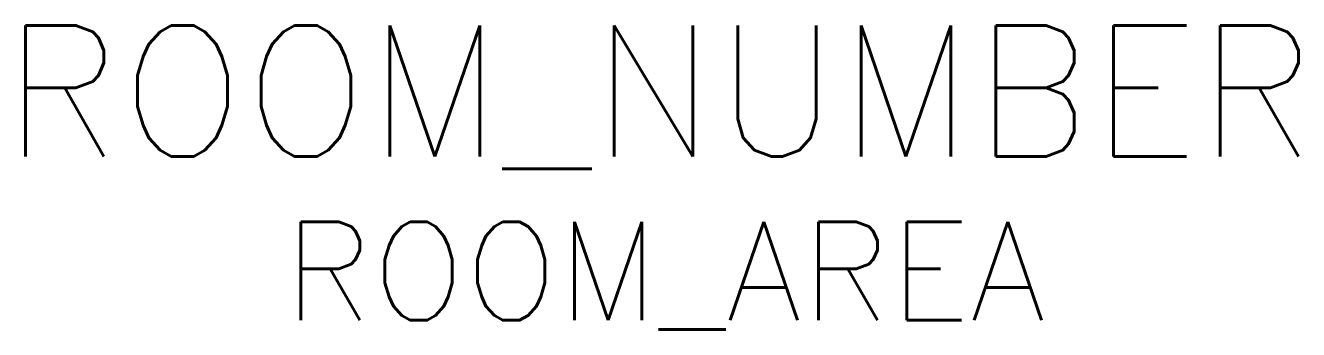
# Model space of a CAD drawing. Header units: inches. Extents: x -0.61 to 0.61, y -0.17 to 0.12.
import ezdxf
from ezdxf.enums import TextEntityAlignment as Align

# ---------------------------------------------------------------- set-up
doc = ezdxf.new("R2010")
doc.units = ezdxf.units.IN
doc.header["$MEASUREMENT"] = 0
doc.layers.add('A-AREA-RMNO', color=7, linetype='CONTINUOUS')
doc.layers.add('A-AREA-SQFT', color=7, linetype='CONTINUOUS')
doc.styles.add('Annotative', font='simplex.shx', dxfattribs={"height": 0.25})

msp = doc.modelspace()

# ---------------------------------------------------------------- texts
at = {"layer": 'A-AREA-RMNO', "style": 'Annotative'}
msp.add_attdef('ROOM_NUMBER', text='XXXX', height=0.125, dxfattribs=at).set_placement((0, 0), align=Align.CENTER)
at = {"layer": 'A-AREA-SQFT', "style": 'Annotative', "flags": 8}
msp.add_attdef('ROOM_AREA', text='', height=0.0938, dxfattribs=at).set_placement((0.0054, -0.1564), align=Align.CENTER)

doc.saveas('drawing.dxf')
